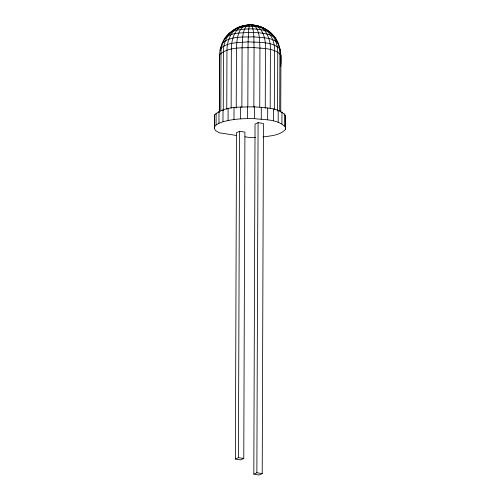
<?xml version="1.0" encoding="UTF-8"?>
<svg xmlns="http://www.w3.org/2000/svg" width="500" height="500" viewBox="0 0 500 500"><rect width="100%" height="100%" fill="white"/><g stroke="black" fill="none" stroke-linecap="round" stroke-linejoin="round"><path stroke-width="0.75" d="M236.631 135.488L219.281 132.794L215.538 130.506L214.356 128.663L214.581 114.925C225.081 105.569 241.287 107.344 254.469 106.769C264.788 108.125 278.356 107 285.644 115.662L285.419 129.4C279.969 135.556 270.669 135.769 263.062 136.969M214.356 128.663L214.581 114.925M214.544 126.794L216.088 124.969L216.131 113.106M216.088 124.969L218.944 123.269L218.981 111.406M219.325 112.056L219.681 54.575C228.731 46.513 242.706 48.044 254.069 47.55C262.962 48.712 274.662 47.75 280.944 55.213L280.744 111.856M219.481 112L219.681 54.575M220.819 110.431L221.019 53.006C220.494 36.587 236.412 23.581 252.231 25.087C259.331 25.394 266.025 28.575 271.3 33.25C280.45 41.581 281.825 54.488 280.75 66.137M218.944 123.269L222.987 121.756L223.025 109.887M223.269 110.519L223.475 51.544C222.862 37.837 233.95 25.581 247.644 25.156M226.756 109.213L226.962 50.237C227.056 41.831 230.05 32.775 237.387 28C242.275 26.625 247.4 26.381 252.45 26.506C260.194 26.381 268.431 28.881 272.969 35.487M222.987 121.756L228.069 120.487L228.106 108.619M231.137 108.119L231.344 49.144C231.269 39.544 235.075 25.762 246.65 25.325M228.069 120.487L233.988 119.506L234.031 107.638M236.238 108.05L236.45 48.3C236.788 39.956 237.669 25.306 248.744 25.05M235.381 459.069L236.519 132.706L239.562 131.287L244.919 132.119L243.775 458.481L240.731 459.9L235.381 459.069L238.425 457.65L243.775 458.481M238.425 457.65L239.562 131.287M233.988 119.506L240.525 118.863L240.569 106.994M241.875 107.487L242.081 47.737C242.712 40.281 241.737 31.113 247.206 25.244C261.375 21.738 266.044 37.375 265.462 48.6L265.256 108.35M240.525 118.863L247.425 118.569L247.469 106.7M247.825 106.463L248.094 41.856L248.75 28.912L249.488 25.15L249.906 25M253.856 107.3L254.069 47.55C253.675 40.131 254.575 32.2 251.794 25.169L251.081 25.013M285.606 127.531C278.319 118.869 264.744 119.987 254.425 118.637L254.469 106.769M253.819 474.169L255.044 124.069L258.087 122.65L263.438 123.481L262.219 473.581L259.169 475L253.819 474.169L256.869 472.75L262.219 473.581M256.869 472.75L258.087 122.65M259.744 106.9L259.95 47.925C259.387 40.381 260.219 30.8 254.05 25.312L252.231 25.087M261.256 119.075L261.294 107.206M267.65 119.856L267.694 107.987M270.188 108.519L270.394 49.55C270.769 39.106 265.569 25.256 253.306 25.219M273.363 120.956L273.406 109.087M274.337 109.706L274.544 50.731C275.25 38.531 266.238 24.569 252.956 25.612M277.556 111.081L277.762 52.106C277.7 44.75 275.069 37.394 269.775 32.181C259.45 28 247.775 28.381 236.95 30.087C225.113 31.781 219.694 45.587 219.519 56.188M278.181 122.331L278.225 110.463M279.725 111.044L279.925 53.619L279.375 47.875L277.7 42.425L274.975 37.487C267.269 32.394 257.356 32.7 248.463 32.388C240.619 33.138 230.925 32.406 224.887 38.281M280.587 111.919L280.594 110.369M281.913 123.925L281.956 112.056M284.419 125.681L284.462 113.812M285.419 129.4L285.644 115.662M280.269 50.487L280.375 49.438C272.5 41.05 258.7 42.675 248.094 41.856C238.844 42.744 227.413 41.875 220.287 48.812L220.131 50.394L221.675 45.5M222.05 43.312C230.406 35.856 243.319 37.275 253.812 36.819C262.031 37.894 272.844 37 278.644 43.894M238.637 27.862L240.087 26.7L243.675 26.05M228.706 33.925C232.619 30.7 236.644 27.312 241.894 26.669M245.113 25.794L247.306 25.7M253.725 25.75L255.075 25.631M255.6 137.494L250.212 137.6L244.931 136.781M247.425 118.569L254.425 118.637M258.65 26.481L260.863 26.913L266.812 29.875M270.281 33.019L272.019 34.375M274.875 37.706L275.825 38.812M280.287 51.744L280.5 53.919"/></g></svg>
